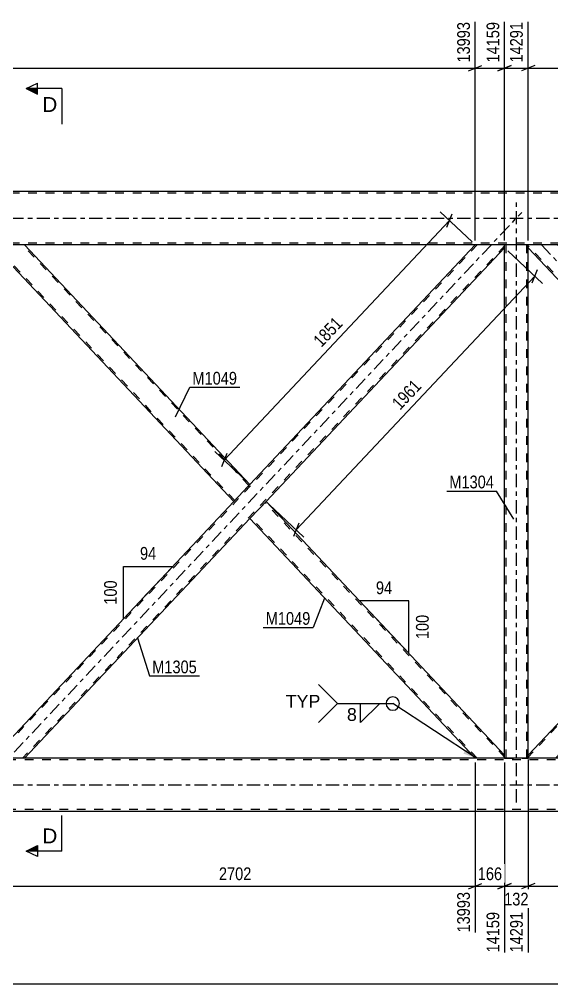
# Model space of a CAD drawing. Header units: millimetres. Extents: x 0 to 1189, y 0 to 841.
# Drawn here: x 471.1 to 591, y 453.8 to 671 of the extents above; entities that cross this region are included whole.
import ezdxf

# ---------------------------------------------------------------- set-up
doc = ezdxf.new("R2010")
doc.units = ezdxf.units.MM
doc.linetypes.add('DXK_LINE_DOT2', pattern=[3.9198, 1.9599, -1.9599])
doc.linetypes.add('DXK_LINE_DOT3', pattern=[5.9187, 2.979, -0.9799, 0.9799, -0.9799])
doc.styles.add('Arial', font='ARIAL.TTF', dxfattribs={"height": 0.2})
doc.styles.add('Arial Narrow', font='ARIALN.TTF', dxfattribs={"height": 0.2})

# ---------------------------------------------------------------- blocks, each defined once
blk = doc.blocks.new('Part-761554047-3673 - 3598')
at = {"color": 7, "linetype": 'DXK_LINE_DOT3'}
blk.add_line((583.07, 494.58), (583.07, 630.18), dxfattribs=at)
at = {"color": 7, "linetype": 'DXK_LINE_DOT2'}
for p, q in [((585.71, 620.18), (580.43, 620.18)), ((580.43, 619.52), (580.43, 620.18)), ((580.75, 504.58), (580.75, 620.18)), ((585.39, 504.58), (585.39, 620.18)), ((585.71, 619.52), (585.71, 620.18)), ((580.43, 504.58), (580.43, 505.24)), ((580.43, 504.58), (585.71, 504.58)), ((585.71, 504.58), (585.71, 505.24))]:
    blk.add_line(p, q, dxfattribs=at)
at = {"color": 2, "linetype": 'Continuous'}
for p, q in [((580.43, 505.24), (580.43, 619.52)), ((585.71, 505.24), (585.71, 619.52))]:
    blk.add_line(p, q, dxfattribs=at)
blk = doc.blocks.new('Part-761554047-3856 - 3598')
at = {"color": 7, "linetype": 'DXK_LINE_DOT2'}
for p, q in [((682.07, 504.18), (84.43, 504.18)), ((682.07, 504.58), (100.43, 504.58)), ((682.07, 492.98), (84.43, 492.98))]:
    blk.add_line(p, q, dxfattribs=at)
at = {"color": 2, "linetype": 'Continuous'}
for p, q in [((682.07, 504.58), (469.58, 504.58)), ((677.27, 492.58), (84.43, 492.58))]:
    blk.add_line(p, q, dxfattribs=at)
at = {"color": 7, "linetype": 'DXK_LINE_DOT3'}
blk.add_line((84.43, 498.58), (682.07, 498.58), dxfattribs=at)
blk = doc.blocks.new('Part-761554047-3708 - 3598')
at = {"color": 2, "linetype": 'Continuous'}
for p, q in [((465.71, 619.52), (465.71, 620.18)), ((519.45, 562.38), (465.71, 619.52)), ((523.07, 566.23), (472.34, 620.18)), ((522.63, 565.76), (519.45, 562.38)), ((522.94, 566.09), (522.63, 565.76)), ((523.07, 566.23), (522.94, 566.09))]:
    blk.add_line(p, q, dxfattribs=at)
at = {"color": 7, "linetype": 'DXK_LINE_DOT2'}
for p, q in [((472.34, 620.18), (465.71, 620.18)), ((519.67, 562.61), (465.71, 619.98)), ((522.85, 566), (471.9, 620.18)), ((522.8, 565.94), (522.63, 565.76)), ((522.94, 566.09), (522.85, 566)), ((519.67, 562.61), (519.69, 562.63))]:
    blk.add_line(p, q, dxfattribs=at)
blk = doc.blocks.new('Part-761554047-3738 - 3598')
at = {"color": 2, "linetype": 'Continuous'}
for p, q in [((526.7, 562.38), (523.07, 558.52)), ((580.43, 505.24), (526.7, 562.38)), ((573.81, 504.58), (523.07, 558.52)), ((580.43, 504.58), (580.43, 505.24))]:
    blk.add_line(p, q, dxfattribs=at)
at = {"color": 7, "linetype": 'DXK_LINE_DOT2'}
for p, q in [((580.43, 504.77), (526.48, 562.14)), ((523.29, 558.76), (523.31, 558.78)), ((574.25, 504.58), (523.29, 558.76)), ((580.43, 504.58), (573.81, 504.58))]:
    blk.add_line(p, q, dxfattribs=at)
blk = doc.blocks.new('Part-761554047-3698 - 3598')
at = {"color": 2, "linetype": 'Continuous'}
for p, q in [((585.71, 619.52), (585.71, 620.18)), ((639.45, 562.38), (585.71, 619.52)), ((643.07, 566.23), (592.34, 620.18)), ((642.63, 565.76), (639.45, 562.38)), ((643.07, 566.23), (642.63, 565.76))]:
    blk.add_line(p, q, dxfattribs=at)
at = {"color": 7, "linetype": 'DXK_LINE_DOT2'}
for p, q in [((592.34, 620.18), (585.71, 620.18)), ((639.67, 562.61), (585.71, 619.98)), ((642.85, 566), (591.9, 620.18)), ((643.04, 566.2), (642.63, 565.76)), ((639.67, 562.61), (639.69, 562.63))]:
    blk.add_line(p, q, dxfattribs=at)
at = {"color": 7, "linetype": 'DXK_LINE_DOT3'}
blk.add_line((588.72, 620.18), (641.26, 564.3), dxfattribs=at)
blk = doc.blocks.new('Part-761554047-3703 - 3598')
at = {"color": 7, "linetype": 'DXK_LINE_DOT2'}
for p, q in [((694.25, 620.18), (585.71, 504.77)), ((700.43, 619.98), (591.9, 504.58)), ((700.43, 620.18), (693.81, 620.18)), ((643.07, 566.23), (639.45, 562.38)), ((592.34, 504.58), (585.71, 504.58))]:
    blk.add_line(p, q, dxfattribs=at)
at = {"color": 2, "linetype": 'Continuous'}
for p, q in [((700.43, 619.52), (592.34, 504.58)), ((693.81, 620.18), (643.07, 566.23)), ((700.43, 619.52), (700.43, 620.18)), ((585.71, 505.24), (639.45, 562.38)), ((585.71, 504.66), (585.71, 505.24)), ((585.71, 504.58), (585.71, 504.66))]:
    blk.add_line(p, q, dxfattribs=at)
blk = doc.blocks.new('Part-761554047-3713 - 3598')
at = {"color": 7, "linetype": 'DXK_LINE_DOT3'}
blk.add_line((461.86, 497.29), (584.28, 627.46), dxfattribs=at)
at = {"color": 7, "linetype": 'DXK_LINE_DOT2'}
for p, q in [((574.25, 620.18), (465.71, 504.77)), ((580.43, 619.98), (471.9, 504.58)), ((580.43, 620.18), (573.81, 620.18)), ((523.07, 566.23), (519.45, 562.38)), ((526.7, 562.38), (523.07, 558.52)), ((465.71, 505.24), (466.54, 506.12)), ((465.71, 504.58), (465.71, 505.24)), ((472.34, 504.58), (465.71, 504.58))]:
    blk.add_line(p, q, dxfattribs=at)
at = {"color": 2, "linetype": 'Continuous'}
for p, q in [((573.81, 620.18), (523.07, 566.23)), ((580.43, 619.52), (526.7, 562.38)), ((580.43, 619.52), (580.43, 620.18)), ((519.45, 562.38), (466.54, 506.12)), ((523.07, 558.52), (472.34, 504.58))]:
    blk.add_line(p, q, dxfattribs=at)
blk = doc.blocks.new('Part-761554047-3851 - 3598')
at = {"color": 2, "linetype": 'Continuous'}
for p, q in [((696.57, 632.18), (469.58, 632.18)), ((722.07, 620.18), (220.68, 620.18))]:
    blk.add_line(p, q, dxfattribs=at)
at = {"color": 7, "linetype": 'DXK_LINE_DOT2'}
for p, q in [((722.07, 631.78), (84.43, 631.78)), ((722.07, 620.58), (84.43, 620.58))]:
    blk.add_line(p, q, dxfattribs=at)
at = {"color": 7, "linetype": 'DXK_LINE_DOT3'}
blk.add_line((84.43, 626.18), (722.07, 626.18), dxfattribs=at)
blk = doc.blocks.new('StraightDimension-761554047-8343 - 3598')
at = {"color": 7, "linetype": 'Continuous'}
for p, q in [((585.71, 504.24), (585.71, 460.81)), ((682.07, 491.58), (682.07, 465.31)), ((587.21, 476.35), (584.21, 475.15)), ((585.71, 475.75), (682.07, 475.75)), ((680.57, 475.15), (683.57, 476.35))]:
    blk.add_line(p, q, dxfattribs=at)
at = {"color": 0}
blk.add_wipeout([(638.15, 476.5), (638.15, 480.7), (629.64, 480.7), (629.64, 476.5)], dxfattribs=at)
at = {"color": 0, "linetype": 'Continuous'}
blk.add_wipeout([(681.47, 475.05), (677.27, 475.05), (677.27, 464.71), (681.47, 464.71)], dxfattribs=at)
at = {"color": 3, "style": 'Arial Narrow'}
blk.add_text('2409', height=2.863, dxfattribs=at).set_placement((630.24, 477.1))
at = {"color": 3, "linetype": 'Continuous', "style": 'Arial Narrow'}
blk.add_text('16700', height=2.863, rotation=90.0002, dxfattribs=at).set_placement((680.87, 465.31))
blk = doc.blocks.new('StraightDimension-761554047-4125 - 3598')
at = {"color": 7, "linetype": 'Continuous'}
for p, q in [((581.16, 618.83), (588.99, 611.47)), ((533.5, 555.98), (587.24, 613.12)), ((586.65, 611.61), (587.83, 614.62)), ((527.43, 561.69), (535.25, 554.33)), ((534.09, 557.48), (532.91, 554.47))]:
    blk.add_line(p, q, dxfattribs=at)
at = {"color": 0}
blk.add_wipeout([(562.74, 588.16), (559.68, 591.04), (553.85, 584.84), (556.91, 581.96)], dxfattribs=at)
at = {"color": 3, "style": 'Arial Narrow'}
blk.add_text('1961', height=2.863, rotation=46.7591, dxfattribs=at).set_placement((556.88, 582.81))
blk = doc.blocks.new('AngleDimension-761554047-4043 - 3598')
at = {"color": 7, "linetype": 'Continuous'}
for p, q in [((494.61, 547.76), (505.71, 547.76)), ((494.61, 535.96), (505.71, 547.76)), ((494.61, 535.96), (494.61, 547.76)), ((498.77, 540.38), (505.71, 547.76))]:
    blk.add_line(p, q, dxfattribs=at)
at = {"color": 0}
for points in [[(502.58, 548.66), (502.58, 552.86), (497.73, 552.86), (497.73, 548.66)], [(493.71, 545.21), (489.51, 545.21), (489.51, 538.52), (493.71, 538.52)]]:
    blk.add_wipeout(points, dxfattribs=at)
at = {"color": 3, "style": 'Arial Narrow'}
blk.add_text('94', height=2.863, dxfattribs=at).set_placement((498.33, 549.26))
blk.add_text('100', height=2.863, rotation=90.0002, dxfattribs=at).set_placement((493.11, 539.12))
blk = doc.blocks.new('AngleDimension-761554047-4057 - 3598')
at = {"color": 7, "linetype": 'Continuous'}
for p, q in [((553.33, 534.06), (547.73, 540.01)), ((558.83, 540.01), (547.73, 540.01)), ((558.83, 528.21), (547.73, 540.01)), ((558.83, 528.21), (558.83, 540.01))]:
    blk.add_line(p, q, dxfattribs=at)
at = {"color": 0}
for points in [[(555.71, 540.91), (555.71, 545.11), (550.85, 545.11), (550.85, 540.91)], [(563.93, 537.45), (559.73, 537.45), (559.73, 530.77), (563.93, 530.77)]]:
    blk.add_wipeout(points, dxfattribs=at)
at = {"color": 3, "style": 'Arial Narrow'}
blk.add_text('94', height=2.863, dxfattribs=at).set_placement((551.45, 541.51))
blk.add_text('100', height=2.863, rotation=90.0002, dxfattribs=at).set_placement((563.33, 531.37))
blk = doc.blocks.new('StraightDimension-761554047-4139 - 3598')
at = {"color": 7, "linetype": 'Continuous'}
blk.add_line((62.53, 453.77), (723.07, 453.77), dxfattribs=at)
blk = doc.blocks.new('StraightDimension-761554047-4231 - 3598')
at = {"color": 7, "linetype": 'Continuous'}
for p, q in [((517.27, 571.69), (568, 625.63)), ((573.08, 620.86), (565.93, 627.59)), ((567.41, 624.13), (568.6, 627.14)), ((522.34, 566.92), (515.2, 573.64)), ((517.86, 573.19), (516.68, 570.18))]:
    blk.add_line(p, q, dxfattribs=at)
at = {"color": 0}
blk.add_wipeout([(545.01, 602.28), (541.95, 605.15), (536.12, 598.95), (539.18, 596.07)], dxfattribs=at)
at = {"color": 3, "style": 'Arial Narrow'}
blk.add_text('1851', height=2.863, rotation=46.7591, dxfattribs=at).set_placement((539.15, 596.92))
blk = doc.blocks.new('StraightDimension-761554047-8344 - 3598')
at = {"color": 7, "linetype": 'Continuous'}
for p, q in [((585.71, 504.24), (585.71, 460.81)), ((580.43, 503.58), (580.43, 460.81)), ((578.93, 475.15), (581.93, 476.35)), ((580.43, 475.75), (585.71, 475.75)), ((587.21, 476.35), (584.21, 475.15))]:
    blk.add_line(p, q, dxfattribs=at)
at = {"color": 0}
blk.add_wipeout([(586.41, 470.8), (586.41, 475), (579.73, 475), (579.73, 470.8)], dxfattribs=at)
at = {"color": 0, "linetype": 'Continuous'}
blk.add_wipeout([(585.11, 470.55), (580.91, 470.55), (580.91, 460.21), (585.11, 460.21)], dxfattribs=at)
at = {"color": 3, "style": 'Arial Narrow'}
blk.add_text('132', height=2.863, dxfattribs=at).set_placement((580.33, 471.4))
at = {"color": 3, "linetype": 'Continuous', "style": 'Arial Narrow'}
blk.add_text('14291', height=2.863, rotation=90.0002, dxfattribs=at).set_placement((584.51, 460.81))
blk = doc.blocks.new('StraightDimension-761554047-8345 - 3598')
at = {"color": 7, "linetype": 'Continuous'}
for p, q in [((573.81, 503.58), (573.81, 465.31)), ((580.43, 503.58), (580.43, 460.81)), ((572.31, 475.15), (575.31, 476.35)), ((573.81, 475.75), (580.43, 475.75)), ((581.93, 476.35), (578.93, 475.15))]:
    blk.add_line(p, q, dxfattribs=at)
at = {"color": 0}
blk.add_wipeout([(580.46, 476.5), (580.46, 480.7), (573.78, 480.7), (573.78, 476.5)], dxfattribs=at)
at = {"color": 0, "linetype": 'Continuous'}
blk.add_wipeout([(579.83, 470.55), (575.63, 470.55), (575.63, 460.21), (579.83, 460.21)], dxfattribs=at)
at = {"color": 3, "style": 'Arial Narrow'}
blk.add_text('166', height=2.863, dxfattribs=at).set_placement((574.38, 477.1))
at = {"color": 3, "linetype": 'Continuous', "style": 'Arial Narrow'}
blk.add_text('14159', height=2.863, rotation=90.0002, dxfattribs=at).set_placement((579.23, 460.81))
blk = doc.blocks.new('StraightDimension-761554047-8346 - 3598')
at = {"color": 7, "linetype": 'Continuous'}
for p, q in [((465.71, 504.24), (465.71, 460.81)), ((573.81, 503.58), (573.81, 465.31)), ((467.21, 476.35), (464.21, 475.15)), ((465.71, 475.75), (573.81, 475.75)), ((572.31, 475.15), (575.31, 476.35))]:
    blk.add_line(p, q, dxfattribs=at)
at = {"color": 0}
blk.add_wipeout([(524.02, 476.5), (524.02, 480.7), (515.5, 480.7), (515.5, 476.5)], dxfattribs=at)
at = {"color": 0, "linetype": 'Continuous'}
blk.add_wipeout([(573.21, 475.05), (569.01, 475.05), (569.01, 464.71), (573.21, 464.71)], dxfattribs=at)
at = {"color": 3, "style": 'Arial Narrow'}
blk.add_text('2702', height=2.863, dxfattribs=at).set_placement((516.1, 477.1))
at = {"color": 3, "linetype": 'Continuous', "style": 'Arial Narrow'}
blk.add_text('13993', height=2.863, rotation=90.0002, dxfattribs=at).set_placement((572.61, 465.31))
blk = doc.blocks.new('StraightDimension-761554047-12181 - 3598')
at = {"color": 7, "linetype": 'Continuous'}
for p, q in [((585.71, 621.18), (585.71, 670.36)), ((693.81, 621.18), (693.81, 670.36)), ((587.21, 660.52), (584.21, 659.32)), ((692.31, 659.32), (695.31, 660.52)), ((585.71, 659.92), (693.81, 659.92))]:
    blk.add_line(p, q, dxfattribs=at)
at = {"color": 0, "linetype": 'Continuous'}
blk.add_wipeout([(693.21, 670.96), (689.01, 670.96), (689.01, 660.62), (693.21, 660.62)], dxfattribs=at)
at = {"color": 3, "linetype": 'Continuous', "style": 'Arial Narrow'}
blk.add_text('16993', height=2.863, rotation=90.0002, dxfattribs=at).set_placement((692.61, 661.22))
blk = doc.blocks.new('StraightDimension-761554047-12182 - 3598')
at = {"color": 7, "linetype": 'Continuous'}
for p, q in [((580.43, 621.18), (580.43, 670.36)), ((585.71, 621.18), (585.71, 670.36)), ((578.93, 659.32), (581.93, 660.52)), ((587.21, 660.52), (584.21, 659.32)), ((580.43, 659.92), (585.71, 659.92))]:
    blk.add_line(p, q, dxfattribs=at)
at = {"color": 0, "linetype": 'Continuous'}
blk.add_wipeout([(585.11, 670.96), (580.91, 670.96), (580.91, 660.62), (585.11, 660.62)], dxfattribs=at)
at = {"color": 3, "linetype": 'Continuous', "style": 'Arial Narrow'}
blk.add_text('14291', height=2.863, rotation=90.0002, dxfattribs=at).set_placement((584.51, 661.22))
blk = doc.blocks.new('StraightDimension-761554047-12183 - 3598')
at = {"color": 7, "linetype": 'Continuous'}
for p, q in [((573.81, 621.18), (573.81, 670.36)), ((580.43, 621.18), (580.43, 670.36)), ((572.31, 659.32), (575.31, 660.52)), ((581.93, 660.52), (578.93, 659.32)), ((573.81, 659.92), (580.43, 659.92))]:
    blk.add_line(p, q, dxfattribs=at)
at = {"color": 0, "linetype": 'Continuous'}
blk.add_wipeout([(579.83, 670.96), (575.63, 670.96), (575.63, 660.62), (579.83, 660.62)], dxfattribs=at)
at = {"color": 3, "linetype": 'Continuous', "style": 'Arial Narrow'}
blk.add_text('14159', height=2.863, rotation=90.0002, dxfattribs=at).set_placement((579.23, 661.22))
blk = doc.blocks.new('StraightDimension-761554047-12184 - 3598')
at = {"color": 7, "linetype": 'Continuous'}
for p, q in [((465.71, 620.52), (465.71, 670.36)), ((573.81, 621.18), (573.81, 670.36)), ((467.21, 660.52), (464.21, 659.32)), ((572.31, 659.32), (575.31, 660.52)), ((465.71, 659.92), (573.81, 659.92))]:
    blk.add_line(p, q, dxfattribs=at)
at = {"color": 0, "linetype": 'Continuous'}
blk.add_wipeout([(573.21, 670.96), (569.01, 670.96), (569.01, 660.62), (573.21, 660.62)], dxfattribs=at)
at = {"color": 3, "linetype": 'Continuous', "style": 'Arial Narrow'}
blk.add_text('13993', height=2.863, rotation=90.0002, dxfattribs=at).set_placement((572.61, 661.22))
blk = doc.blocks.new('Mark-761554047-3669 - 3598')
at = {"color": 0}
blk.add_wipeout([(578.03, 565.33), (578.03, 568.33), (567.98, 568.33), (567.98, 565.33)], dxfattribs=at)
blk.add_wipeout([(578.03, 565.33), (578.03, 568.33), (567.98, 568.33), (567.98, 565.33)], dxfattribs=at)
at = {"color": 30, "linetype": 'Continuous'}
for p in [(567.38, 564.73), (582.48, 558.36)]:
    blk.add_line(p, (578.63, 564.73), dxfattribs=at)
at = {"color": 3, "style": 'Arial Narrow'}
blk.add_text('M1304', height=2.863, dxfattribs=at).set_placement((567.98, 565.33))
blk = doc.blocks.new('Mark-761554047-3704 - 3598')
at = {"color": 0}
blk.add_wipeout([(520.18, 588.7), (520.18, 591.7), (510.13, 591.7), (510.13, 588.7)], dxfattribs=at)
blk.add_wipeout([(520.18, 588.7), (520.18, 591.7), (510.13, 591.7), (510.13, 588.7)], dxfattribs=at)
at = {"color": 30, "linetype": 'Continuous'}
for p, q in [((506.32, 581.47), (509.53, 588.1)), ((509.53, 588.1), (520.78, 588.1))]:
    blk.add_line(p, q, dxfattribs=at)
at = {"color": 3, "style": 'Arial Narrow'}
blk.add_text('M1049', height=2.863, dxfattribs=at).set_placement((510.13, 588.7))
blk = doc.blocks.new('Mark-761554047-3709 - 3598')
at = {"color": 0}
blk.add_wipeout([(511.14, 523.68), (511.14, 526.68), (501.08, 526.68), (501.08, 523.68)], dxfattribs=at)
blk.add_wipeout([(511.14, 523.68), (511.14, 526.68), (501.08, 526.68), (501.08, 523.68)], dxfattribs=at)
at = {"color": 30, "linetype": 'Continuous'}
for p, q in [((497.8, 531.65), (500.48, 523.08)), ((500.48, 523.08), (511.74, 523.08))]:
    blk.add_line(p, q, dxfattribs=at)
at = {"color": 3, "style": 'Arial Narrow'}
blk.add_text('M1305', height=2.863, dxfattribs=at).set_placement((501.08, 523.68))
blk = doc.blocks.new('Mark-761554047-3734 - 3598')
at = {"color": 0}
blk.add_wipeout([(536.7, 534.61), (536.7, 537.61), (526.64, 537.61), (526.64, 534.61)], dxfattribs=at)
blk.add_wipeout([(536.7, 534.61), (536.7, 537.61), (526.64, 537.61), (526.64, 534.61)], dxfattribs=at)
at = {"color": 30, "linetype": 'Continuous'}
for p in [(539.9, 540.63), (526.04, 534.01)]:
    blk.add_line(p, (537.3, 534.01), dxfattribs=at)
at = {"color": 3, "style": 'Arial Narrow'}
blk.add_text('M1049', height=2.863, dxfattribs=at).set_placement((526.64, 534.61))
blk = doc.blocks.new('SectionMark-761554047-4984 - 3598')
at = {"linetype": 'Continuous'}
for points in [[(475.21, 655.35), (475.21, 654.1), (472.71, 655.35)], [(475.21, 484.89), (475.21, 483.64), (472.71, 483.64)]]:
    blk.add_hatch(color=6, dxfattribs=at).paths.add_polyline_path(points)
at = {"color": 6, "linetype": 'Continuous'}
for p, q in [((472.71, 655.35), (475.21, 656.6)), ((475.21, 654.1), (475.21, 656.6)), ((480.71, 655.35), (472.71, 655.35)), ((472.71, 655.35), (475.21, 654.1)), ((472.71, 483.64), (475.21, 484.89)), ((475.21, 484.89), (475.21, 482.39)), ((480.71, 483.64), (472.71, 483.64)), ((475.21, 482.39), (472.71, 483.64))]:
    blk.add_line(p, q, dxfattribs=at)
at = {"color": 0, "linetype": 'Continuous'}
for points in [[(479.71, 650.1), (479.71, 653.6), (476.34, 653.6), (476.34, 650.1)], [(479.71, 485.39), (479.71, 488.89), (476.34, 488.89), (476.34, 485.39)]]:
    blk.add_wipeout(points, dxfattribs=at)
at = {"color": 6, "linetype": 'Continuous'}
for p, q in [((480.71, 655.35), (480.71, 647.35)), ((480.71, 483.64), (480.71, 491.64))]:
    blk.add_line(p, q, dxfattribs=at)
at = {"color": 3, "linetype": 'Continuous', "style": 'Arial'}
for p in [(476.34, 650.1), (476.34, 485.39)]:
    blk.add_text('D', height=3.34, dxfattribs=at).set_placement(p)
blk = doc.blocks.new('WeldMark-761554047-4996 - 3598')
at = {"linetype": 'Continuous'}
blk.add_hatch(color=30, dxfattribs=at).paths.add_polyline_path([(571.95, 506.85), (574.05, 504.58), (571.13, 505.59)])
at = {"color": 3, "linetype": 'Continuous'}
for q in [(538.53, 521.14), (538.53, 512.57)]:
    blk.add_line((542.82, 516.86), q, dxfattribs=at)
at = {"color": 30, "linetype": 'Continuous'}
blk.add_line((574.05, 504.58), (555.24, 516.86), dxfattribs=at)
at = {"color": 3, "linetype": 'Continuous'}
for start, end in [(90, 270), (270, 90)]:
    blk.add_arc((555.24, 516.86), 1.5, start, end, dxfattribs=at)
at = {"color": 0}
blk.add_wipeout([(547.34, 512.76), (547.34, 516.16), (544.72, 516.16), (544.72, 512.76)], dxfattribs=at)
at = {"color": 30, "linetype": 'Continuous'}
blk.add_line((542.82, 516.86), (555.24, 516.86), dxfattribs=at)
at = {"color": 3, "linetype": 'Continuous'}
for p, q in [((548, 516.86), (552.29, 516.86)), ((552.29, 516.86), (548, 512.57)), ((548, 512.57), (548, 516.86))]:
    blk.add_line(p, q, dxfattribs=at)
at = {"color": 3, "style": 'Arial'}
blk.add_text('8', height=2.87, dxfattribs=at).set_placement((544.92, 512.96))
at = {"color": 0, "linetype": 'Continuous'}
blk.add_wipeout([(538.92, 515.96), (538.92, 518.96), (531.14, 518.96), (531.14, 515.96)], dxfattribs=at)
blk.add_wipeout([(538.92, 515.96), (538.92, 518.96), (531.14, 518.96), (531.14, 515.96)], dxfattribs=at)
at = {"color": 3, "linetype": 'Continuous', "style": 'Arial'}
blk.add_text('TYP', height=2.865, dxfattribs=at).set_placement((531.14, 515.96))

msp = doc.modelspace()

# ---------------------------------------------------------------- block references
for name in ['Part-761554047-3851 - 3598', 'Part-761554047-3673 - 3598', 'Part-761554047-3713 - 3598', 'Part-761554047-3708 - 3598', 'Part-761554047-3698 - 3598', 'Part-761554047-3703 - 3598', 'Part-761554047-3738 - 3598', 'Part-761554047-3856 - 3598']:
    msp.add_blockref(name, (0, 0))

# ---------------------------------------------------------------- next in the draw order: block references
for name in ['StraightDimension-761554047-12181 - 3598', 'StraightDimension-761554047-4125 - 3598', 'AngleDimension-761554047-4043 - 3598', 'AngleDimension-761554047-4057 - 3598', 'StraightDimension-761554047-8343 - 3598']:
    msp.add_blockref(name, (0, 0))

# ---------------------------------------------------------------- next in the draw order: block references
for name in ['StraightDimension-761554047-12182 - 3598', 'StraightDimension-761554047-4139 - 3598']:
    msp.add_blockref(name, (0, 0))

# ---------------------------------------------------------------- next in the draw order: block references
for name in ['StraightDimension-761554047-4231 - 3598', 'Mark-761554047-3734 - 3598', 'Mark-761554047-3709 - 3598', 'StraightDimension-761554047-8344 - 3598']:
    msp.add_blockref(name, (0, 0))

# ---------------------------------------------------------------- next in the draw order: block references
for name in ['StraightDimension-761554047-12183 - 3598', 'Mark-761554047-3704 - 3598', 'Mark-761554047-3669 - 3598', 'StraightDimension-761554047-8345 - 3598']:
    msp.add_blockref(name, (0, 0))

# ---------------------------------------------------------------- next in the draw order: block references
for name in ['StraightDimension-761554047-12184 - 3598', 'StraightDimension-761554047-8346 - 3598']:
    msp.add_blockref(name, (0, 0))

# ---------------------------------------------------------------- next in the draw order: block references
for name in ['SectionMark-761554047-4984 - 3598', 'WeldMark-761554047-4996 - 3598']:
    msp.add_blockref(name, (0, 0))

doc.saveas('drawing.dxf')
